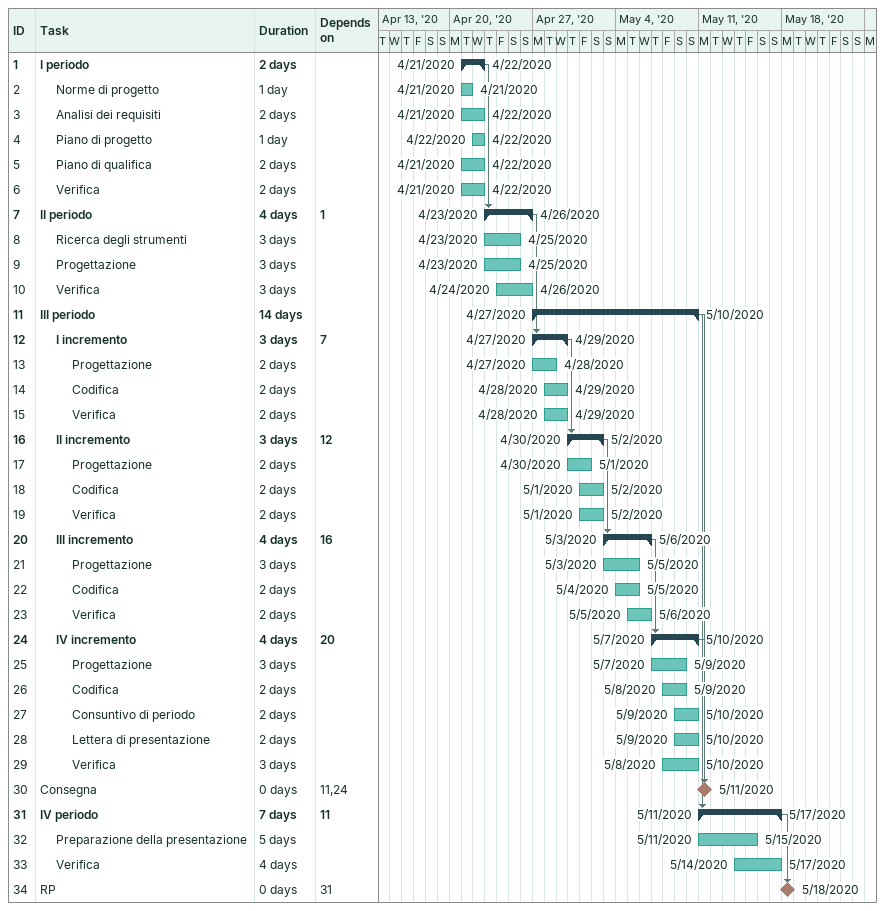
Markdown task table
| ID | Level | Task | Duration | Start | Finish | Predecessors |
|---|---|---|---|---|---|---|
| 1 | 1 | **I periodo** | 2d | 2020-04-21 | 2020-04-22 |  |
| 2 | 2 | Norme di progetto | 1d | 2020-04-21 | 2020-04-21 |  |
| 3 | 2 | Analisi dei requisiti | 2d | 2020-04-21 | 2020-04-22 |  |
| 4 | 2 | Piano di progetto | 1d | 2020-04-22 | 2020-04-22 |  |
| 5 | 2 | Piano di qualifica | 2d | 2020-04-21 | 2020-04-22 |  |
| 6 | 2 | Verifica | 2d | 2020-04-21 | 2020-04-22 |  |
| 7 | 1 | **II periodo** | 4d | 2020-04-23 | 2020-04-26 | 1 |
| 8 | 2 | Ricerca degli strumenti | 3d | 2020-04-23 | 2020-04-25 |  |
| 9 | 2 | Progettazione | 3d | 2020-04-23 | 2020-04-25 |  |
| 10 | 2 | Verifica | 3d | 2020-04-24 | 2020-04-26 |  |
| 11 | 1 | **III periodo** | 14d | 2020-04-27 | 2020-05-10 |  |
| 12 | 2 | **I incremento** | 3d | 2020-04-27 | 2020-04-29 | 7 |
| 13 | 3 | Progettazione | 2d | 2020-04-27 | 2020-04-28 |  |
| 14 | 3 | Codifica | 2d | 2020-04-28 | 2020-04-29 |  |
| 15 | 3 | Verifica | 2d | 2020-04-28 | 2020-04-29 |  |
| 16 | 2 | **II incremento** | 3d | 2020-04-30 | 2020-05-02 | 12 |
| 17 | 3 | Progettazione | 2d | 2020-04-30 | 2020-05-01 |  |
| 18 | 3 | Codifica | 2d | 2020-05-01 | 2020-05-02 |  |
| 19 | 3 | Verifica | 2d | 2020-05-01 | 2020-05-02 |  |
| 20 | 2 | **III incremento** | 4d | 2020-05-03 | 2020-05-06 | 16 |
| 21 | 3 | Progettazione | 3d | 2020-05-03 | 2020-05-05 |  |
| 22 | 3 | Codifica | 2d | 2020-05-04 | 2020-05-05 |  |
| 23 | 3 | Verifica | 2d | 2020-05-05 | 2020-05-06 |  |
| 24 | 2 | **IV incremento** | 4d | 2020-05-07 | 2020-05-10 | 20 |
| 25 | 3 | Progettazione | 3d | 2020-05-07 | 2020-05-09 |  |
| 26 | 3 | Codifica | 2d | 2020-05-08 | 2020-05-09 |  |
| 27 | 3 | Consuntivo di periodo | 2d | 2020-05-09 | 2020-05-10 |  |
| 28 | 3 | Lettera di presentazione | 2d | 2020-05-09 | 2020-05-10 |  |
| 29 | 3 | Verifica | 3d | 2020-05-08 | 2020-05-10 |  |
| 30 | 1 | Consegna | 0d | 2020-05-11 | 2020-05-11 | 11, 24 |
| 31 | 1 | **IV periodo** | 7d | 2020-05-11 | 2020-05-17 | 11 |
| 32 | 2 | Preparazione della presentazione | 5d | 2020-05-11 | 2020-05-15 |  |
| 33 | 2 | Verifica | 4d | 2020-05-14 | 2020-05-17 |  |
| 34 | 1 | RP | 0d | 2020-05-18 | 2020-05-18 | 31 |
